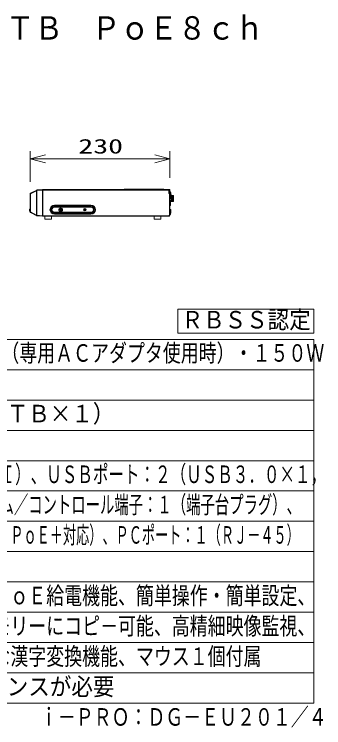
# Model space of a CAD drawing. Units: millimetres on the paper. Extents: x -62 to 64, y -59 to 59.
# Drawn here: x 13.2 to 64.1, y -58.5 to 59.1 of the extents above; entities that cross this region are included whole.
import ezdxf
from ezdxf.enums import TextEntityAlignment as Align

# ---------------------------------------------------------------- set-up
doc = ezdxf.new("R2010")
doc.units = ezdxf.units.MM
for name, color, linetype, lineweight in [('0-0_MOJI1', 7, 'Continuous', 9), ('0-2_WAKU', 4, 'Continuous', 9), ('0-3_SUNPO', 7, 'Continuous', 9), ('0-4_0', 7, 'Continuous', 9), ('0-5_GAIKEI', 4, 'Continuous', 9)]:
    doc.layers.add(name, color=color, linetype=linetype, lineweight=lineweight)
doc.layers.add('0-1_相当品', color=4, linetype='Continuous')
doc.styles.add('ＭＳ ゴシック', font='')
doc.styles.get('ＭＳ ゴシック').set_extended_font_data('MS Gothic')

# ---------------------------------------------------------------- blocks, each defined once
blk = doc.blocks.new('_Open30')
at = {"layer": '0-4_0'}
blk.add_line((0, 0), (-1, 0), dxfattribs=at)
blk.add_lwpolyline([(-1, 0.2679), (0, 0), (-1, -0.2679)], dxfattribs=at)

msp = doc.modelspace()

# ---------------------------------------------------------------- linework, layer by layer
at = {"layer": '0-0_MOJI1'}
msp.add_lwpolyline([(40.121, 10.467), (62.5, 10.467), (62.5, 6.5), (40.121, 6.5)], close=True, dxfattribs=at)
at = {"layer": '0-2_WAKU', "color": 3}
for p, q in [((-62.5, 5.5), (62.5, 5.5)), ((62.5, -54.5), (62.5, 5.5)), ((-62.5, -54.5), (62.5, -54.5))]:
    msp.add_line(p, q, dxfattribs=at)
at = {"layer": '0-2_WAKU'}
for p, q in [((-62.5, 0.5), (62.5, 0.5)), ((-62.5, -4.5), (62.5, -4.5)), ((-62.5, -9.5), (62.5, -9.5)), ((-62.5, -14.5), (62.5, -14.5)), ((-62.5, -19.5), (62.5, -19.5)), ((62.5, -24.5), (-62.5, -24.5)), ((62.5, -29.5), (-62.5, -29.5)), ((62.5, -34.5), (-62.5, -34.5)), ((-62.5, -39.5), (62.5, -39.5)), ((-62.5, -44.5), (62.5, -44.5)), ((62.5, -49.5), (-62.5, -49.5))]:
    msp.add_line(p, q, dxfattribs=at)
at = {"layer": '0-3_SUNPO'}
for p, q in [((15.786, 31.482), (15.786, 36.502)), ((38.786, 32.112), (38.786, 36.502)), ((18.286, 35.252), (36.286, 35.252))]:
    msp.add_line(p, q, dxfattribs=at)
at = {"layer": '0-5_GAIKEI', "color": 7}
for p, q in [((15.786, 26.492), (15.786, 29.492)), ((16.851, 30.118), (15.84, 29.58)), ((16.893, 30.129), (16.891, 30.129)), ((17.786, 30.192), (16.893, 30.129)), ((17.786, 30.192), (17.786, 25.792)), ((17.786, 30.012), (17.836, 30.098)), ((38.786, 30.112), (38.786, 25.902)), ((38.786, 29.807), (38.786, 29.562)), ((16.851, 25.866), (15.84, 26.403)), ((17.836, 25.892), (17.786, 25.892)), ((38.626, 25.902), (38.786, 25.902)), ((38.706, 25.872), (38.706, 25.902)), ((18.186, 25.312), (18.186, 25.792)), ((19.286, 25.312), (18.186, 25.312)), ((19.286, 25.312), (19.286, 25.792)), ((36.186, 25.312), (36.186, 25.792)), ((37.286, 25.312), (36.186, 25.312)), ((37.286, 25.312), (37.286, 25.792))]:
    msp.add_line(p, q, dxfattribs=at)
at = {"layer": '0-5_GAIKEI'}
for p, q in [((15.786, 29.473), (15.852, 29.473)), ((16.828, 29.991), (15.852, 29.473)), ((15.852, 29.473), (15.852, 26.511)), ((16.828, 29.991), (16.855, 29.991)), ((16.828, 25.992), (16.828, 29.991)), ((16.855, 25.992), (16.855, 29.991)), ((17.786, 30.092), (16.893, 30.029)), ((17.786, 29.9), (17.814, 29.9)), ((17.814, 29.93), (17.836, 29.928)), ((17.814, 29.9), (17.836, 29.898)), ((17.814, 26.084), (17.814, 29.9)), ((17.836, 29.938), (17.831, 29.929)), ((17.836, 30.112), (38.786, 30.112)), ((18.786, 30.192), (18.786, 30.222)), ((21.586, 30.222), (18.786, 30.222)), ((18.986, 30.192), (18.986, 30.222)), ((21.386, 30.192), (21.386, 30.222)), ((21.586, 30.192), (21.586, 30.222)), ((33.786, 30.192), (33.786, 30.252)), ((33.786, 30.252), (37.786, 30.252)), ((37.786, 30.192), (37.786, 30.252)), ((38.626, 29.562), (38.626, 30.192)), ((38.626, 29.742), (38.706, 29.742)), ((38.626, 29.562), (38.786, 29.562)), ((38.706, 30.112), (38.706, 25.902)), ((38.706, 30.012), (38.786, 30.012)), ((38.706, 29.762), (38.786, 29.762)), ((38.706, 29.662), (38.786, 29.662)), ((38.916, 29.795), (38.786, 29.807)), ((38.856, 29.415), (38.786, 29.421)), ((38.856, 28.688), (38.856, 29.415)), ((38.916, 29.188), (38.916, 29.795)), ((38.955, 29.677), (38.954, 29.677)), ((38.97, 29.532), (38.954, 29.532)), ((38.97, 29.452), (38.954, 29.452)), ((38.856, 29.295), (38.786, 29.301)), ((38.856, 28.688), (38.786, 28.682)), ((38.786, 28.662), (38.786, 28.682)), ((38.806, 28.622), (38.806, 28.185)), ((38.806, 28.441), (39.216, 28.441)), ((38.806, 28.391), (39.386, 28.391)), ((38.806, 28.241), (39.386, 28.241)), ((38.895, 29.297), (38.894, 29.297)), ((38.895, 29.177), (38.894, 29.177)), ((38.91, 29.032), (38.894, 29.032)), ((38.91, 28.952), (38.894, 28.952)), ((38.895, 28.807), (38.894, 28.807)), ((38.91, 29.152), (38.899, 29.152)), ((38.91, 29.132), (38.903, 29.132)), ((38.905, 29.122), (39.006, 29.122)), ((38.912, 29.033), (38.91, 29.022)), ((38.916, 29.188), (38.912, 29.188)), ((38.913, 29.051), (39.386, 29.051)), ((38.955, 29.307), (38.954, 29.307)), ((39.006, 29.201), (39.386, 29.201)), ((39.066, 29.001), (39.066, 28.441)), ((39.386, 28.241), (39.386, 29.201)), ((19.786, 27.608), (25.786, 27.608)), ((19.786, 27.608), (19.786, 27.278)), ((19.786, 27.495), (25.786, 27.495)), ((25.786, 27.335), (19.786, 27.335)), ((25.786, 27.278), (19.786, 27.278)), ((25.786, 27.608), (25.786, 27.278)), ((38.856, 28.18), (38.786, 28.186)), ((38.856, 27.573), (38.786, 27.567)), ((38.806, 27.569), (38.806, 26.915)), ((38.856, 27.573), (38.856, 28.18)), ((38.895, 28.062), (38.894, 28.062)), ((38.91, 27.917), (38.894, 27.917)), ((38.91, 27.837), (38.894, 27.837)), ((38.895, 27.692), (38.894, 27.692)), ((15.656, 26.646), (15.656, 26.938)), ((15.656, 26.938), (15.685, 26.938)), ((15.656, 26.646), (15.685, 26.646)), ((15.786, 26.971), (15.685, 26.968)), ((15.786, 26.941), (15.685, 26.938)), ((15.685, 26.646), (15.685, 26.938)), ((15.786, 26.642), (15.685, 26.646)), ((15.786, 26.612), (15.685, 26.616)), ((15.786, 26.511), (15.852, 26.511)), ((16.828, 25.992), (15.852, 26.511)), ((16.828, 25.992), (16.855, 25.992)), ((17.786, 25.891), (16.893, 25.954)), ((17.786, 26.084), (17.814, 26.084)), ((17.836, 25.972), (17.786, 25.972)), ((17.814, 26.084), (17.836, 26.085)), ((17.814, 26.054), (17.836, 26.055)), ((19.786, 26.445), (25.786, 26.445)), ((19.786, 26.445), (19.786, 26.115)), ((19.786, 26.388), (25.786, 26.388)), ((25.786, 26.228), (19.786, 26.228)), ((25.786, 26.115), (19.786, 26.115)), ((20.601, 26.822), (20.601, 26.902)), ((20.696, 26.902), (20.601, 26.902)), ((20.696, 26.822), (20.601, 26.822)), ((20.746, 26.677), (20.746, 26.772)), ((20.826, 26.677), (20.746, 26.677)), ((20.826, 26.772), (20.826, 26.677)), ((20.971, 26.902), (20.876, 26.902)), ((20.971, 26.822), (20.876, 26.822)), ((20.971, 26.822), (20.971, 26.902)), ((25.786, 26.445), (25.786, 26.115)), ((38.726, 25.892), (38.706, 25.892)), ((38.726, 25.902), (38.726, 25.892)), ((38.916, 26.905), (38.786, 26.917)), ((38.916, 26.298), (38.786, 26.287)), ((38.856, 26.098), (38.786, 26.092)), ((38.807, 26.929), (38.85, 26.929)), ((38.85, 26.911), (38.85, 26.929)), ((38.856, 26.098), (38.856, 26.293)), ((38.895, 26.217), (38.894, 26.217)), ((38.916, 26.298), (38.916, 26.905)), ((38.955, 26.787), (38.954, 26.787)), ((38.97, 26.642), (38.954, 26.642)), ((38.97, 26.562), (38.954, 26.562)), ((38.955, 26.417), (38.954, 26.417)), ((17.836, 25.872), (38.626, 25.872))]:
    msp.add_line(p, q, dxfattribs=at)
at = {"layer": '0-5_GAIKEI', "color": 7}
for points in [[(17.836, 25.792), (17.836, 30.192), (38.706, 30.192)], [(17.836, 25.792), (38.626, 25.792), (38.626, 25.902)], [(17.786, 25.792), (16.893, 25.854), (16.891, 25.854)]]:
    msp.add_lwpolyline(points, dxfattribs=at)
at = {"layer": '0-5_GAIKEI'}
for points in [[(31.286, 30.192), (31.286, 30.252), (33.786, 30.252)], [(38.786, 28.622), (38.806, 28.622), (38.806, 28.684)], [(38.91, 29.001), (39.216, 29.001), (39.216, 28.441)], [(38.966, 29.372), (39.006, 29.372), (39.006, 29.122)], [(20.826, 26.952), (20.826, 27.047), (20.746, 27.047), (20.746, 26.952)]]:
    msp.add_lwpolyline(points, dxfattribs=at)
for centre, radius in [((17.815, 29.929), 0.0009), ((20.786, 26.862), 0.315), ((20.786, 26.862), 0.304), ((24.786, 26.862), 0.2), ((24.786, 26.862), 0.123)]:
    msp.add_circle(centre, radius, dxfattribs=at)
at = {"layer": '0-5_GAIKEI', "color": 7}
for centre, radius, start, end in [((15.886, 29.492), 0.1, 118.00001, 180), ((16.898, 30.029), 0.1, 94, 118), ((38.706, 30.112), 0.08, 0, 90), ((15.886, 26.492), 0.1, 180, 242), ((16.898, 25.954), 0.1, 242, 266), ((38.626, 25.872), 0.08, 270, 0)]:
    msp.add_arc(centre, radius, start, end, dxfattribs=at)
at = {"layer": '0-5_GAIKEI'}
for centre, radius, start, end in [((16.855, 30.111), 0.0082, 122.67577, 196.77856), ((17.816, 29.96), 0.03, 180, 266), ((17.837, 29.925), 0.0237, 170.90642, 180), ((17.915, 29.921), 0.102, 177.61975, 180), ((18.039, 29.922), 0.225, 180, 181.84482), ((18.161, 29.925), 0.347, 181.79637, 182.9644), ((18.237, 29.929), 0.423, 182.94513, 183.95181), ((38.626, 30.032), 0.08, 0, 90), ((38.626, 29.822), 0.08, 0, 90), ((38.118, 29.112), 0.798, 13.40067, 22.35654), ((38.178, 29.492), 0.798, 13.40067, 22.35654), ((38.178, 29.492), 0.797, 7.75483, 13.41755), ((38.178, 29.492), 0.797, 6.4829, 13.41758), ((38.178, 29.492), 0.777, 357.04741, 2.95226), ((38.97, 29.533), 0.0014, 270, 0), ((38.969, 29.449), 0.0024, 0, 63.28031), ((38.97, 29.45), 0.0014, 0, 90), ((38.536, 29.532), 0.437, 5.0882, 6.47698), ((38.962, 29.536), 0.0098, 338.12761, 350.28159), ((38.962, 29.447), 0.0098, 9.71842, 21.87239), ((38.536, 29.451), 0.437, 353.52302, 354.9118), ((38.587, 29.537), 0.386, 4.03893, 5.11047), ((38.64, 29.54), 0.333, 3.07136, 4.03387), ((38.8, 29.546), 0.172, 0, 1.11803), ((38.878, 29.545), 0.0945, 356.7352, 358.52073), ((38.914, 29.543), 0.0583, 354.12319, 356.81292), ((38.944, 29.54), 0.0285, 349.25807, 354.33793), ((38.944, 29.443), 0.0285, 5.66207, 10.74194), ((38.914, 29.44), 0.0583, 3.18708, 5.87681), ((38.878, 29.438), 0.0945, 1.47927, 3.2648), ((38.8, 29.437), 0.172, 358.88197, 0), ((38.64, 29.443), 0.333, 355.96613, 356.92864), ((38.587, 29.447), 0.386, 354.88953, 355.96107), ((38.692, 29.543), 0.281, 2.13012, 3.07464), ((38.749, 29.545), 0.224, 1.10759, 2.13531), ((38.844, 29.546), 0.129, 358.49821, 0), ((38.844, 29.437), 0.129, 0, 1.50179), ((38.749, 29.438), 0.224, 357.86469, 358.89241), ((38.692, 29.44), 0.281, 356.92536, 357.86988), ((38.118, 28.992), 0.798, 13.40067, 22.35654), ((38.118, 28.992), 0.798, 337.64346, 346.59933), ((38.118, 29.112), 0.797, 7.75483, 13.41755), ((38.118, 29.112), 0.797, 6.4829, 13.41758), ((38.118, 28.992), 0.797, 7.75483, 13.41755), ((38.118, 28.992), 0.797, 6.4829, 13.41758), ((38.118, 28.992), 0.777, 357.04741, 2.95226), ((38.118, 28.992), 0.797, 346.58242, 353.5171), ((38.118, 29.112), 0.797, 348.42275, 353.51682), ((38.118, 29.092), 0.797, 349.88532, 353.51713), ((38.91, 29.153), 0.0014, 270, 0), ((38.91, 29.133), 0.0014, 270, 0), ((38.617, 29.039), 0.296, 352.71143, 0.48467), ((38.91, 29.033), 0.0014, 270, 0), ((38.909, 28.949), 0.0024, 0, 63.28031), ((38.91, 28.95), 0.0014, 0, 90), ((38.476, 29.152), 0.437, 5.0882, 6.47698), ((38.511, 29.155), 0.402, 4.23097, 5.39351), ((38.902, 29.156), 0.0098, 338.12761, 350.28159), ((38.476, 29.032), 0.437, 5.0882, 6.47698), ((38.511, 29.035), 0.402, 4.23097, 5.39351), ((38.832, 29.057), 0.0803, 355.96226, 8.74657), ((38.902, 29.036), 0.0098, 338.12761, 350.28158), ((38.902, 28.947), 0.0098, 9.71842, 21.87239), ((38.476, 28.951), 0.437, 353.52302, 354.9118), ((38.527, 29.157), 0.386, 4.03893, 5.11047), ((38.57, 29.16), 0.343, 3.24051, 4.23327), ((38.58, 29.16), 0.333, 3.07136, 4.03387), ((38.691, 29.165), 0.222, 1.10148, 2.23348), ((38.737, 29.166), 0.175, 0, 1.10251), ((38.74, 29.166), 0.172, 0, 1.11803), ((38.818, 29.165), 0.0945, 356.7352, 358.52073), ((38.854, 29.163), 0.0583, 354.12319, 356.81292), ((38.865, 29.162), 0.0472, 352.82385, 356.38262), ((38.64, 29.144), 0.273, 2.00176, 2.9548), ((38.892, 29.159), 0.0203, 345.90613, 353.27864), ((38.884, 29.16), 0.0285, 349.25807, 354.33793), ((38.657, 29.144), 0.256, 1.75499, 2.96855), ((38.695, 29.145), 0.217, 0.98158, 2.00629), ((38.742, 29.146), 0.171, 0, 0.98517), ((38.759, 29.146), 0.153, 358.94071, 0.44308), ((38.784, 29.146), 0.128, 358.40637, 0), ((38.812, 29.145), 0.101, 356.91759, 358.99307), ((38.86, 29.143), 0.0528, 353.43122, 357.04837), ((38.891, 29.139), 0.0213, 346.00259, 353.95771), ((38.883, 29.14), 0.0295, 349.50747, 354.12082), ((38.902, 29.136), 0.0105, 338.68056, 350.64361), ((38.527, 29.037), 0.386, 4.03893, 5.11047), ((38.9, 29.066), 0.0126, 8.54484, 19.30386), ((38.57, 29.04), 0.343, 3.24051, 4.23327), ((38.58, 29.04), 0.333, 3.07136, 4.03387), ((38.691, 29.045), 0.222, 1.10148, 2.23348), ((38.737, 29.046), 0.175, 0, 1.10251), ((38.74, 29.046), 0.172, 0, 1.11803), ((38.818, 29.045), 0.0945, 356.7352, 358.52073), ((38.854, 29.043), 0.0583, 354.12319, 356.81292), ((38.865, 29.042), 0.0472, 352.82385, 356.38262), ((38.892, 29.039), 0.0203, 345.90613, 353.27864), ((38.884, 29.04), 0.0285, 349.25806, 354.33793), ((38.884, 28.943), 0.0285, 5.66207, 10.74193), ((38.854, 28.94), 0.0583, 3.18708, 5.87681), ((38.818, 28.938), 0.0945, 1.47927, 3.2648), ((38.74, 28.937), 0.172, 358.88197, 0), ((38.58, 28.943), 0.333, 355.96613, 356.92864), ((38.527, 28.947), 0.386, 354.88953, 355.96107), ((38.627, 29.163), 0.286, 2.22812, 3.24394), ((38.632, 29.163), 0.281, 2.13012, 3.07464), ((38.689, 29.165), 0.224, 1.10759, 2.13531), ((38.781, 29.166), 0.132, 358.3601, 0), ((38.784, 29.166), 0.129, 358.49821, 0), ((38.827, 29.165), 0.0858, 356.2765, 358.40834), ((38.714, 29.146), 0.199, 0.42914, 1.75054), ((38.821, 29.145), 0.0922, 356.65019, 358.43714), ((38.86, 29.143), 0.053, 353.99398, 356.70817), ((38.88, 29.063), 0.033, 5.19367, 9.48274), ((38.851, 29.06), 0.062, 2.76132, 5.30008), ((38.81, 29.058), 0.103, 1.04112, 2.84095), ((38.769, 29.057), 0.144, 0, 1.05199), ((38.627, 29.043), 0.286, 2.22812, 3.24394), ((38.632, 29.043), 0.281, 2.13012, 3.07464), ((38.719, 29.057), 0.194, 358.4734, 359.64973), ((38.689, 29.045), 0.224, 1.10759, 2.13531), ((38.781, 29.046), 0.132, 358.3601, 0), ((38.784, 29.046), 0.129, 358.49821, 0), ((38.827, 29.045), 0.0858, 356.2765, 358.40834), ((38.784, 28.937), 0.129, 0, 1.50179), ((38.689, 28.938), 0.224, 357.86469, 358.89241), ((38.632, 28.94), 0.281, 356.92536, 357.86988), ((38.178, 29.492), 0.798, 337.64346, 346.59933), ((38.178, 29.492), 0.797, 346.58242, 353.5171), ((38.178, 29.492), 0.797, 346.5824, 352.31049), ((19.786, 26.862), 0.746, 90, 270), ((19.786, 26.862), 0.633, 90, 270), ((19.786, 26.862), 0.473, 90, 270), ((19.786, 26.862), 0.417, 90, 270), ((25.786, 26.862), 0.746, 270, 90), ((25.786, 26.862), 0.633, 270, 90), ((25.786, 26.862), 0.473, 270, 90), ((25.786, 26.862), 0.417, 270, 90), ((38.768, 27.167), 0.0259, 315.25903, 44.74827), ((38.768, 27.457), 0.026, 315.47852, 44.52134), ((38.118, 27.877), 0.798, 13.40067, 22.35654), ((38.118, 27.877), 0.798, 337.64346, 346.59933), ((38.118, 27.877), 0.797, 7.75483, 13.41755), ((38.118, 27.877), 0.797, 6.4829, 13.41758), ((38.118, 27.877), 0.777, 357.04741, 2.95226), ((38.118, 27.877), 0.797, 346.58242, 353.5171), ((38.91, 27.918), 0.0014, 270, 0), ((38.909, 27.834), 0.0024, 0, 63.28031), ((38.91, 27.835), 0.0014, 0, 90), ((38.476, 27.917), 0.437, 5.0882, 6.47698), ((38.902, 27.921), 0.0098, 338.12761, 350.28159), ((38.902, 27.832), 0.0098, 9.71841, 21.87239), ((38.476, 27.836), 0.437, 353.52302, 354.9118), ((38.527, 27.922), 0.386, 4.03893, 5.11047), ((38.58, 27.925), 0.333, 3.07136, 4.03387), ((38.74, 27.931), 0.172, 0, 1.11803), ((38.818, 27.93), 0.0945, 356.7352, 358.52073), ((38.854, 27.928), 0.0583, 354.12319, 356.81292), ((38.884, 27.925), 0.0285, 349.25807, 354.33793), ((38.884, 27.828), 0.0285, 5.66207, 10.74193), ((38.854, 27.825), 0.0583, 3.18708, 5.87681), ((38.818, 27.823), 0.0945, 1.47927, 3.2648), ((38.74, 27.822), 0.172, 358.88197, 0), ((38.58, 27.828), 0.333, 355.96613, 356.92864), ((38.527, 27.832), 0.386, 354.88953, 355.96107), ((38.632, 27.928), 0.281, 2.13012, 3.07464), ((38.689, 27.93), 0.224, 1.10759, 2.13531), ((38.784, 27.931), 0.129, 358.49821, 0), ((38.784, 27.822), 0.129, 0, 1.50179), ((38.689, 27.823), 0.224, 357.86469, 358.89241), ((38.632, 27.825), 0.281, 356.92536, 357.86988), ((15.686, 26.938), 0.03, 92, 180), ((15.686, 26.646), 0.03, 180, 268), ((17.816, 26.024), 0.03, 94, 180), ((20.696, 26.952), 0.05, 270, 0), ((20.696, 26.772), 0.05, 0, 90), ((20.876, 26.952), 0.05, 180, 270), ((20.876, 26.772), 0.05, 90, 180), ((38.768, 26.927), 0.026, 336.3617, 44.67373), ((38.118, 26.402), 0.798, 337.64346, 346.59933), ((38.118, 26.402), 0.797, 346.58269, 352.47813), ((38.178, 26.602), 0.798, 13.40067, 22.35654), ((38.178, 26.602), 0.798, 337.64346, 346.59933), ((38.178, 26.602), 0.797, 7.75483, 13.41755), ((38.178, 26.602), 0.797, 6.4829, 13.41758), ((38.178, 26.602), 0.777, 357.04741, 2.95226), ((38.178, 26.602), 0.797, 346.58242, 353.5171), ((38.97, 26.643), 0.0014, 270, 0), ((38.969, 26.559), 0.0024, 0, 63.28031), ((38.97, 26.56), 0.0014, 0, 90), ((38.536, 26.642), 0.437, 5.0882, 6.47698), ((38.962, 26.646), 0.0098, 338.12761, 350.28159), ((38.962, 26.557), 0.0098, 9.71841, 21.87239), ((38.536, 26.561), 0.437, 353.52302, 354.9118), ((38.587, 26.647), 0.386, 4.03893, 5.11047), ((38.64, 26.65), 0.333, 3.07136, 4.03387), ((38.8, 26.656), 0.172, 0, 1.11803), ((38.878, 26.655), 0.0945, 356.7352, 358.52073), ((38.914, 26.653), 0.0583, 354.12319, 356.81292), ((38.944, 26.65), 0.0285, 349.25807, 354.33793), ((38.944, 26.553), 0.0285, 5.66207, 10.74193), ((38.914, 26.55), 0.0583, 3.18708, 5.87681), ((38.878, 26.548), 0.0945, 1.47927, 3.2648), ((38.8, 26.547), 0.172, 358.88197, 0), ((38.64, 26.553), 0.333, 355.96613, 356.92864), ((38.587, 26.557), 0.386, 354.88953, 355.96107), ((38.692, 26.653), 0.281, 2.13012, 3.07464), ((38.749, 26.655), 0.224, 1.10759, 2.13531), ((38.844, 26.656), 0.129, 358.49821, 0), ((38.844, 26.547), 0.129, 0, 1.50179), ((38.749, 26.548), 0.224, 357.86469, 358.89241), ((38.692, 26.55), 0.281, 356.92536, 357.86988), ((16.899, 25.929), 0.0747, 225.69882, 265.37012), ((16.855, 25.873), 0.0082, 163.22137, 237.32444)]:
    msp.add_arc(centre, radius, start, end, dxfattribs=at)
for centre, major_axis, ratio, start_param, end_param in [((15.886, 29.469), (0.046, -0.111), 0.252841, 3.1655378, 4.5750786), ((16.935, 30.026), (0.0717, -0.0965), 0.926299, 3.3335462, 4.4119371), ((16.9, 30.029), (0.007, -0.0998), 0.838074, 3.1415927, 3.744925), ((16.9, 30.029), (0.0543, -0.0839), 0.058604, 3.456866, 4.6744798), ((16.928, 30.026), (0.0718, 0.0374), 0.246919, 1.9351843, 3.0136), ((16.9, 30.029), (-0.007, 0.0998), 0.069587, 0, 1.5659303), ((15.686, 26.938), (-0.001, 0.03), 0.034878, 6.2831853, 7.8527637), ((15.686, 26.646), (0.001, 0.03), 0.034878, 1.5720143, 3.1415927), ((15.886, 26.514), (-0.046, -0.111), 0.252841, 4.8497028, 6.2592403), ((16.935, 25.957), (-0.0717, -0.0965), 0.926294, 5.0130324, 6.0913956), ((16.9, 25.954), (-0.0543, -0.0839), 0.058604, 4.7502982, 5.967912), ((16.928, 25.957), (0.0718, -0.0374), 0.24692, 3.2695874, 4.3479801), ((16.9, 25.954), (0.007, 0.0998), 0.069587, 1.5756623, 3.1415927), ((17.816, 26.084), (-0.0021, -0.0302), 0.068246, 4.7268345, 6.2927765)]:
    msp.add_ellipse(centre, major_axis=major_axis, ratio=ratio, start_param=start_param, end_param=end_param, dxfattribs=at)

# ---------------------------------------------------------------- block references
at = {"layer": '0-3_SUNPO', "xscale": 2.5, "yscale": 2.5, "rotation": 180}
msp.add_blockref('_Open30', (15.786, 35.252), dxfattribs=at)
at = {"layer": '0-3_SUNPO', "xscale": 2.5, "yscale": 2.5}
msp.add_blockref('_Open30', (38.786, 35.252), dxfattribs=at)

# ---------------------------------------------------------------- texts
at = {"layer": '0-0_MOJI1', "style": 'ＭＳ ゴシック'}
for s, height, width, p in [('エッジストレージ\u3000４ＴＢ\u3000ＰｏＥ８ｃｈ', 3.849, 0.9, (-35.5, 53.76)), ('ＲＢＳＳ認定', 2.889, 0.9, (40.71, 6.428)), ('ＤＣ５４Ｖ ２．７８Ａ（専用ＡＣアダプタ使用時）・１５０Ｗ', 2.889, 0.75, (-20, 0.945)), ('１６台・４ＴＢ（４ＴＢ×１）', 2.889, 0.9, (-20, -9.055)), ('モニター端子：１（ＨＤＭＩ）、ＵＳＢポート：２（ＵＳＢ３．０×１，', 2.889, 0.65, (-20, -19.055)), ('ＵＳＢ２．０×１）、アラーム／コントロール端子：１（端子台プラグ）、', 2.889, 0.6, (-20, -24.055)), ('カメラポート：８（ＲＪ－４５、ＰｏＥ＋対応）、ＰＣポート：１（ＲＪ－４５）', 2.889, 0.55, (-20, -29.055)), ('ＪＣ－ＳＴＡＲ適合、ＰｏＥ給電機能、簡単操作・簡単設定、', 2.889, 0.75, (-20, -39.055)), ('外付ＨＤＤ・ＵＳＢメモリーにコピ－可能、高精細映像監視、', 2.889, 0.75, (-20, -44.055)), ('ＲＴＳＰ接続機能、かな漢字変換機能、マウス１個付属', 2.889, 0.75, (-20, -49.055)), ('使用には別売ライセンスが必要', 2.889, 0.9, (-20, -54.055))]:
    msp.add_text(s, height=height, dxfattribs=dict(at, width=width)).set_placement(p, align=Align.BOTTOM_LEFT)
at = {"layer": '0-1_相当品', "style": 'ＭＳ ゴシック', "width": 0.75}
msp.add_text('ｉ－ＰＲＯ：ＤＧ－ＥＵ２０１／４', height=2.886, dxfattribs=at).set_placement((17.38, -59.055), align=Align.BOTTOM_LEFT)
at = {"layer": '0-3_SUNPO', "style": 'ＭＳ ゴシック', "width": 1.5}
msp.add_text('230', height=2.405, dxfattribs=at).set_placement((23.715, 35.414), align=Align.BOTTOM_LEFT)

doc.saveas('drawing.dxf')
